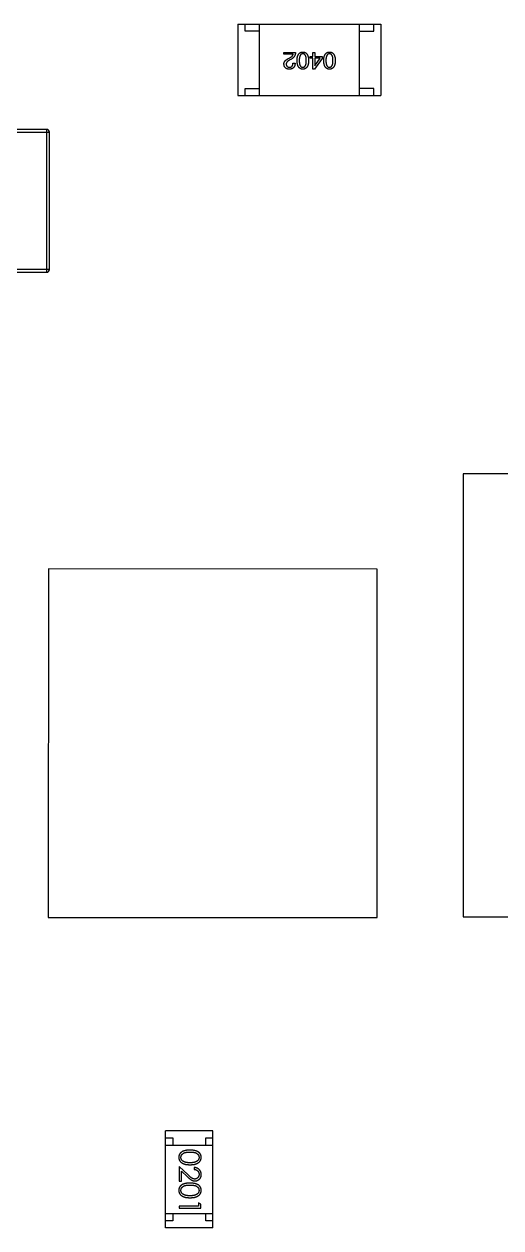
# Model space of a CAD drawing. Header units: millimetres. Extents: x 453.6 to 545.9, y 214.7 to 294.3.
# Drawn here: x 484.35 to 487.68, y 269.29 to 277.71 of the extents above; entities that cross this region are included whole.
import ezdxf

# ---------------------------------------------------------------- set-up
doc = ezdxf.new("R2010")
doc.units = ezdxf.units.MM
doc.header["$LTSCALE"] = 30.734
doc.layers.get('0').update_dxf_attribs({"linetype": 'CONTINUOUS'})

msp = doc.modelspace()

# ---------------------------------------------------------------- linework, layer by layer
at = {"linetype": 'Continuous'}
for p, q in [((485.8419, 277.71), (485.8418, 277.21)), ((485.8419, 277.71), (486.8419, 277.7098)), ((485.8919, 277.66), (485.8919, 277.71)), ((485.9919, 277.66), (485.8919, 277.66)), ((485.9918, 277.21), (485.9919, 277.71)), ((486.6918, 277.2099), (486.6919, 277.7099)), ((486.6919, 277.6599), (486.7919, 277.6598)), ((486.7919, 277.6598), (486.7919, 277.7098)), ((486.8419, 277.7098), (486.8418, 277.2098)), ((486.1634, 277.4985), (486.1634, 277.5123)), ((486.1634, 277.5123), (486.244, 277.5123)), ((486.2276, 277.4985), (486.1634, 277.4985)), ((486.365, 277.4834), (486.365, 277.5123)), ((486.365, 277.5123), (486.3794, 277.5123)), ((486.3794, 277.5123), (486.3794, 277.4834)), ((486.1955, 277.469), (486.208, 277.4762)), ((486.2165, 277.4657), (486.2007, 277.4566)), ((486.2263, 277.4369), (486.2414, 277.4369)), ((486.3473, 277.471), (486.3473, 277.4834)), ((486.3473, 277.4834), (486.365, 277.4834)), ((486.365, 277.471), (486.3473, 277.471)), ((486.365, 277.3942), (486.365, 277.471)), ((486.4312, 277.469), (486.3774, 277.3942)), ((486.3794, 277.4834), (486.4312, 277.4834)), ((486.3794, 277.471), (486.3794, 277.4172)), ((486.4174, 277.471), (486.3794, 277.471)), ((486.3794, 277.4172), (486.38, 277.4172)), ((486.38, 277.4172), (486.4174, 277.471)), ((486.4312, 277.4834), (486.4312, 277.469)), ((486.3774, 277.3942), (486.365, 277.3942)), ((485.8918, 277.21), (485.8918, 277.26)), ((485.8918, 277.26), (485.9918, 277.26)), ((486.7918, 277.2598), (486.6918, 277.2599)), ((486.7918, 277.2098), (486.7918, 277.2598)), ((485.8418, 277.21), (486.8418, 277.2098)), ((484.5034, 276.9735), (484.2734, 276.9736)), ((484.2734, 276.9536), (484.5234, 276.9535)), ((484.5034, 276.9735), (484.5032, 275.9735)), ((484.5232, 275.9935), (484.5234, 276.9535)), ((484.5232, 275.9935), (484.2732, 275.9936)), ((484.2732, 275.9736), (484.5032, 275.9735)), ((487.4168, 274.5641), (487.4162, 271.4641)), ((490.5668, 274.5636), (487.4168, 274.5641)), ((484.5156, 273.8981), (484.5152, 271.4606)), ((486.8156, 273.8977), (484.5156, 273.8981)), ((486.8152, 271.4602), (486.8156, 273.8977)), ((484.5152, 271.4606), (486.8152, 271.4602)), ((487.4162, 271.4641), (490.5662, 271.4636)), ((485.3357, 269.2886), (485.3359, 269.9686)), ((485.6659, 269.9685), (485.3359, 269.9686)), ((485.3359, 269.9186), (485.3859, 269.9186)), ((485.3859, 269.9186), (485.3858, 269.8686)), ((485.6158, 269.8685), (485.6159, 269.9185)), ((485.6159, 269.9185), (485.6659, 269.9185)), ((485.6657, 269.2885), (485.6659, 269.9685)), ((485.3358, 269.8686), (485.6658, 269.8685)), ((485.4311, 269.7171), (485.4311, 269.6152)), ((485.4932, 269.659), (485.4311, 269.7171)), ((485.4465, 269.6152), (485.4465, 269.685)), ((485.4465, 269.685), (485.4865, 269.6475)), ((485.5349, 269.7114), (485.5349, 269.6979)), ((485.4311, 269.6152), (485.4465, 269.6152)), ((485.4311, 269.4402), (485.4311, 269.4268)), ((485.5657, 269.4402), (485.4311, 269.4402)), ((485.4311, 269.4268), (485.5811, 269.4267)), ((485.5657, 269.4633), (485.5657, 269.4402)), ((485.5811, 269.4545), (485.5657, 269.4633)), ((485.5811, 269.4267), (485.5811, 269.4545)), ((485.3358, 269.3886), (485.6658, 269.3885)), ((485.3858, 269.3386), (485.3358, 269.3386)), ((485.3858, 269.3886), (485.3858, 269.3386)), ((485.6158, 269.3385), (485.6158, 269.3885)), ((485.6658, 269.3385), (485.6158, 269.3385)), ((485.6657, 269.2885), (485.3357, 269.2886))]:
    msp.add_line(p, q, dxfattribs=at)
for centre, start, end in [((484.5034, 276.9535), 359.98995, 89.98995), ((484.5032, 275.9935), 269.98995, 359.98995)]:
    msp.add_arc(centre, 0.02, start, end, dxfattribs=at)
for points, knots in [([(486.208, 277.4762), (486.2094, 277.477), (486.2121, 277.4786), (486.2158, 277.4812), (486.219, 277.4839), (486.2217, 277.4866), (486.224, 277.4894), (486.2257, 277.4924), (486.227, 277.4954), (486.2274, 277.4975), (486.2276, 277.4985)], [0, 0, 0, 0, 0.158292, 0.304606, 0.440272, 0.565336, 0.681745, 0.791834, 0.896966, 1, 1, 1, 1]), ([(486.244, 277.5123), (486.244, 277.511), (486.2439, 277.5084), (486.2435, 277.5046), (486.2429, 277.5009), (486.2421, 277.4974), (486.2411, 277.4939), (486.2399, 277.4907), (486.2385, 277.4876), (486.2368, 277.4846), (486.235, 277.4817), (486.233, 277.479), (486.2307, 277.4764), (486.2283, 277.474), (486.2257, 277.4717), (486.2228, 277.4696), (486.2197, 277.4676), (486.2176, 277.4664), (486.2165, 277.4657)], [0, 0, 0, 0, 0.069512, 0.136307, 0.201431, 0.265186, 0.327322, 0.388242, 0.448098, 0.507757, 0.566952, 0.626243, 0.686026, 0.745963, 0.807549, 0.869906, 0.934172, 1, 1, 1, 1]), ([(486.2547, 277.4552), (486.2547, 277.4576), (486.2549, 277.4622), (486.2555, 277.4688), (486.2564, 277.475), (486.2576, 277.4807), (486.2591, 277.486), (486.2609, 277.4908), (486.263, 277.4952), (486.2654, 277.4992), (486.2681, 277.5027), (486.2711, 277.5057), (486.2744, 277.5083), (486.278, 277.5104), (486.2819, 277.5121), (486.2861, 277.5133), (486.2906, 277.514), (486.2937, 277.5142), (486.2953, 277.5143)], [0, 0, 0, 0, 0.08769, 0.170218, 0.24749, 0.319818, 0.387758, 0.451391, 0.511445, 0.568185, 0.622681, 0.67526, 0.726746, 0.778428, 0.830764, 0.884397, 0.940866, 1, 1, 1, 1]), ([(486.2953, 277.5024), (486.2943, 277.5024), (486.2923, 277.5023), (486.2895, 277.5016), (486.2868, 277.5006), (486.2844, 277.4993), (486.2821, 277.4976), (486.2801, 277.4955), (486.2782, 277.4931), (486.2765, 277.4903), (486.2751, 277.4871), (486.2738, 277.4836), (486.2728, 277.4798), (486.2719, 277.4755), (486.2712, 277.471), (486.2707, 277.466), (486.2704, 277.4608), (486.2704, 277.4571), (486.2704, 277.4552)], [0, 0, 0, 0, 0.050879, 0.099377, 0.146973, 0.193618, 0.240619, 0.289461, 0.34047, 0.395283, 0.453059, 0.515633, 0.582666, 0.655287, 0.732971, 0.815933, 0.905166, 1, 1, 1, 1]), ([(486.2953, 277.5143), (486.2969, 277.5142), (486.3, 277.514), (486.3045, 277.5133), (486.3087, 277.5121), (486.3126, 277.5104), (486.3163, 277.5083), (486.3196, 277.5057), (486.3226, 277.5027), (486.3252, 277.4991), (486.3277, 277.4952), (486.3297, 277.4908), (486.3315, 277.486), (486.333, 277.4807), (486.3342, 277.475), (486.3351, 277.4688), (486.3357, 277.4622), (486.3359, 277.4576), (486.336, 277.4552)], [0, 0, 0, 0, 0.059135, 0.115606, 0.169241, 0.221578, 0.273261, 0.324749, 0.377329, 0.431642, 0.488541, 0.548597, 0.612232, 0.680174, 0.752504, 0.829777, 0.912307, 1, 1, 1, 1]), ([(486.3196, 277.4552), (486.3196, 277.4571), (486.3195, 277.4608), (486.3192, 277.4662), (486.3188, 277.4712), (486.3181, 277.4758), (486.3173, 277.48), (486.3163, 277.4839), (486.315, 277.4874), (486.3136, 277.4906), (486.312, 277.4934), (486.3102, 277.4958), (486.3082, 277.4979), (486.306, 277.4995), (486.3036, 277.5009), (486.301, 277.5018), (486.2982, 277.5023), (486.2963, 277.5024), (486.2953, 277.5024)], [0, 0, 0, 0, 0.096457, 0.187288, 0.27178, 0.350132, 0.423455, 0.491343, 0.554037, 0.612253, 0.666313, 0.717038, 0.764921, 0.811214, 0.856775, 0.902988, 0.950234, 1, 1, 1, 1]), ([(486.4412, 277.4552), (486.4413, 277.4576), (486.4414, 277.4621), (486.442, 277.4688), (486.4429, 277.475), (486.4441, 277.4807), (486.4456, 277.486), (486.4474, 277.4908), (486.4495, 277.4952), (486.4519, 277.4991), (486.4546, 277.5026), (486.4576, 277.5057), (486.4609, 277.5083), (486.4645, 277.5104), (486.4684, 277.512), (486.4726, 277.5133), (486.4771, 277.514), (486.4803, 277.5141), (486.4818, 277.5142)], [0, 0, 0, 0, 0.08769, 0.170218, 0.24749, 0.319818, 0.387758, 0.451391, 0.511445, 0.568185, 0.622681, 0.67526, 0.726746, 0.778428, 0.830764, 0.884397, 0.940866, 1, 1, 1, 1]), ([(486.4818, 277.5024), (486.4808, 277.5024), (486.4789, 277.5022), (486.476, 277.5016), (486.4734, 277.5006), (486.4709, 277.4993), (486.4686, 277.4976), (486.4666, 277.4955), (486.4647, 277.493), (486.4631, 277.4903), (486.4616, 277.4871), (486.4603, 277.4836), (486.4593, 277.4797), (486.4584, 277.4755), (486.4577, 277.4709), (486.4573, 277.466), (486.457, 277.4607), (486.4569, 277.4571), (486.4569, 277.4552)], [0, 0, 0, 0, 0.050879, 0.099377, 0.146973, 0.193618, 0.240619, 0.289461, 0.34047, 0.395283, 0.453059, 0.515633, 0.582666, 0.655287, 0.732971, 0.815933, 0.905166, 1, 1, 1, 1]), ([(486.4818, 277.5142), (486.4834, 277.5141), (486.4865, 277.514), (486.491, 277.5133), (486.4952, 277.512), (486.4992, 277.5104), (486.5028, 277.5082), (486.5061, 277.5057), (486.5091, 277.5026), (486.5118, 277.4991), (486.5142, 277.4952), (486.5163, 277.4908), (486.5181, 277.486), (486.5195, 277.4807), (486.5208, 277.4749), (486.5216, 277.4688), (486.5223, 277.4621), (486.5224, 277.4576), (486.5225, 277.4552)], [0, 0, 0, 0, 0.059135, 0.115606, 0.169241, 0.221578, 0.273261, 0.324749, 0.377329, 0.431642, 0.488541, 0.548597, 0.612232, 0.680174, 0.752504, 0.829777, 0.912307, 1, 1, 1, 1]), ([(486.5061, 277.4552), (486.5061, 277.4571), (486.506, 277.4608), (486.5057, 277.4662), (486.5053, 277.4711), (486.5047, 277.4758), (486.5038, 277.48), (486.5028, 277.4839), (486.5015, 277.4874), (486.5001, 277.4906), (486.4985, 277.4934), (486.4967, 277.4958), (486.4947, 277.4978), (486.4925, 277.4995), (486.4901, 277.5008), (486.4875, 277.5018), (486.4847, 277.5023), (486.4828, 277.5024), (486.4818, 277.5024)], [0, 0, 0, 0, 0.096457, 0.187288, 0.27178, 0.350132, 0.423455, 0.491343, 0.554037, 0.612253, 0.666313, 0.717038, 0.764921, 0.811214, 0.856775, 0.902988, 0.950234, 1, 1, 1, 1]), ([(486.1634, 277.4297), (486.1633, 277.4307), (486.1633, 277.4327), (486.1635, 277.4356), (486.164, 277.4385), (486.1648, 277.4413), (486.1659, 277.444), (486.1672, 277.4466), (486.1689, 277.4492), (486.1707, 277.4517), (486.1729, 277.4541), (486.1753, 277.4565), (486.178, 277.4588), (486.181, 277.461), (486.1842, 277.4631), (486.1877, 277.4652), (486.1915, 277.4672), (486.1941, 277.4684), (486.1955, 277.469)], [0, 0, 0, 0, 0.055083, 0.109453, 0.162685, 0.21614, 0.26961, 0.324284, 0.380202, 0.437433, 0.497084, 0.559152, 0.624288, 0.692446, 0.763862, 0.838743, 0.917269, 1, 1, 1, 1]), ([(486.2007, 277.3943), (486.1993, 277.3944), (486.1965, 277.3946), (486.1925, 277.3952), (486.1887, 277.3961), (486.1851, 277.3971), (486.1819, 277.3985), (486.1789, 277.4001), (486.1761, 277.402), (486.1736, 277.4041), (486.1714, 277.4064), (486.1695, 277.409), (486.1678, 277.4119), (486.1664, 277.4149), (486.1652, 277.4183), (486.1643, 277.4219), (486.1637, 277.4257), (486.1635, 277.4283), (486.1634, 277.4297)], [0, 0, 0, 0, 0.074847, 0.14558, 0.212628, 0.276599, 0.337792, 0.396608, 0.453638, 0.509854, 0.565589, 0.621545, 0.678777, 0.737222, 0.798388, 0.862259, 0.929312, 1, 1, 1, 1]), ([(486.2007, 277.4566), (486.1998, 277.4561), (486.198, 277.4551), (486.1954, 277.4536), (486.193, 277.452), (486.1908, 277.4505), (486.1888, 277.4488), (486.187, 277.4472), (486.1853, 277.4455), (486.1839, 277.4438), (486.1826, 277.4421), (486.1815, 277.4403), (486.1806, 277.4385), (486.1799, 277.4367), (486.1794, 277.4348), (486.1791, 277.4329), (486.179, 277.431), (486.1791, 277.4297), (486.1791, 277.429)], [0, 0, 0, 0, 0.084365, 0.165386, 0.24176, 0.314729, 0.38433, 0.449952, 0.513164, 0.5734, 0.630824, 0.68644, 0.740136, 0.792605, 0.844515, 0.896112, 0.947763, 1, 1, 1, 1]), ([(486.1791, 277.429), (486.1792, 277.4282), (486.1793, 277.4266), (486.1797, 277.4243), (486.1803, 277.4221), (486.181, 277.4201), (486.1819, 277.4182), (486.183, 277.4165), (486.1843, 277.415), (486.1856, 277.4136), (486.1872, 277.4124), (486.1889, 277.4112), (486.1908, 277.4103), (486.1929, 277.4095), (486.1951, 277.409), (486.1975, 277.4085), (486.2, 277.4082), (486.2018, 277.4081), (486.2027, 277.408)], [0, 0, 0, 0, 0.069456, 0.136175, 0.198596, 0.258993, 0.316838, 0.37342, 0.428889, 0.48454, 0.540119, 0.597644, 0.65702, 0.718534, 0.783117, 0.851564, 0.923888, 1, 1, 1, 1]), ([(486.2414, 277.4369), (486.2413, 277.4352), (486.2412, 277.432), (486.2407, 277.4273), (486.2398, 277.4229), (486.2387, 277.4188), (486.2372, 277.415), (486.2354, 277.4115), (486.2333, 277.4084), (486.2309, 277.4055), (486.2282, 277.403), (486.2252, 277.4008), (486.2219, 277.3989), (486.2182, 277.3973), (486.2143, 277.3961), (486.21, 277.3951), (486.2055, 277.3945), (486.2024, 277.3943), (486.2007, 277.3943)], [0, 0, 0, 0, 0.074935, 0.145873, 0.212498, 0.27598, 0.33603, 0.394042, 0.450372, 0.505546, 0.560812, 0.616481, 0.673265, 0.732328, 0.7938, 0.858943, 0.92718, 1, 1, 1, 1]), ([(486.2027, 277.408), (486.2036, 277.4081), (486.2054, 277.4081), (486.2081, 277.4085), (486.2105, 277.409), (486.2128, 277.4098), (486.2149, 277.4108), (486.2168, 277.412), (486.2186, 277.4135), (486.2201, 277.4152), (486.2215, 277.4172), (486.2228, 277.4193), (486.2238, 277.4217), (486.2246, 277.4243), (486.2253, 277.4271), (486.2258, 277.4302), (486.2262, 277.4335), (486.2263, 277.4357), (486.2263, 277.4369)], [0, 0, 0, 0, 0.065945, 0.127767, 0.186553, 0.242898, 0.297728, 0.351599, 0.404854, 0.459191, 0.515338, 0.573322, 0.634405, 0.698538, 0.767039, 0.84022, 0.917406, 1, 1, 1, 1]), ([(486.2953, 277.3943), (486.2937, 277.3943), (486.2907, 277.3945), (486.2862, 277.3954), (486.2821, 277.3967), (486.2782, 277.3985), (486.2746, 277.4007), (486.2714, 277.4034), (486.2684, 277.4066), (486.2657, 277.4102), (486.2633, 277.4142), (486.2612, 277.4188), (486.2594, 277.4237), (486.2578, 277.4292), (486.2566, 277.435), (486.2557, 277.4414), (486.255, 277.4481), (486.2548, 277.4528), (486.2547, 277.4552)], [0, 0, 0, 0, 0.057415, 0.112361, 0.16496, 0.216437, 0.267441, 0.318839, 0.371478, 0.426325, 0.483626, 0.544235, 0.608673, 0.677374, 0.750405, 0.828394, 0.911525, 1, 1, 1, 1]), ([(486.2704, 277.4552), (486.2704, 277.4533), (486.2704, 277.4496), (486.2707, 277.4443), (486.2712, 277.4393), (486.2719, 277.4347), (486.2728, 277.4304), (486.2738, 277.4265), (486.2751, 277.423), (486.2765, 277.4199), (486.2782, 277.4171), (486.28, 277.4146), (486.2821, 277.4126), (486.2843, 277.4109), (486.2868, 277.4096), (486.2895, 277.4087), (486.2923, 277.4081), (486.2943, 277.4081), (486.2953, 277.408)], [0, 0, 0, 0, 0.095719, 0.185854, 0.269738, 0.347952, 0.420315, 0.487894, 0.550245, 0.608186, 0.662454, 0.713283, 0.761375, 0.808209, 0.854301, 0.901312, 0.949396, 1, 1, 1, 1]), ([(486.2953, 277.408), (486.2963, 277.4081), (486.2982, 277.4081), (486.301, 277.4087), (486.3036, 277.4096), (486.306, 277.4109), (486.3082, 277.4126), (486.3102, 277.4146), (486.312, 277.4171), (486.3136, 277.4199), (486.315, 277.423), (486.3163, 277.4265), (486.3172, 277.4304), (486.3181, 277.4347), (486.3188, 277.4393), (486.3192, 277.4443), (486.3195, 277.4496), (486.3196, 277.4533), (486.3196, 277.4552)], [0, 0, 0, 0, 0.049764, 0.097007, 0.143217, 0.188577, 0.235116, 0.282997, 0.333719, 0.387776, 0.445989, 0.508679, 0.576563, 0.649481, 0.728235, 0.812722, 0.903548, 1, 1, 1, 1]), ([(486.336, 277.4552), (486.3359, 277.4528), (486.3357, 277.4481), (486.3351, 277.4412), (486.3342, 277.4348), (486.333, 277.4289), (486.3315, 277.4234), (486.3297, 277.4185), (486.3277, 277.4139), (486.3252, 277.4098), (486.3226, 277.4062), (486.3196, 277.4031), (486.3162, 277.4004), (486.3126, 277.3982), (486.3087, 277.3965), (486.3045, 277.3952), (486.3, 277.3945), (486.2969, 277.3943), (486.2953, 277.3943)], [0, 0, 0, 0, 0.088823, 0.172287, 0.250296, 0.323438, 0.392244, 0.456221, 0.516635, 0.573871, 0.628, 0.680335, 0.731489, 0.782557, 0.834044, 0.886738, 0.942089, 1, 1, 1, 1]), ([(486.4818, 277.3942), (486.4803, 277.3943), (486.4772, 277.3945), (486.4728, 277.3954), (486.4686, 277.3967), (486.4647, 277.3984), (486.4612, 277.4007), (486.4579, 277.4034), (486.4549, 277.4065), (486.4522, 277.4101), (486.4498, 277.4142), (486.4477, 277.4187), (486.4459, 277.4237), (486.4444, 277.4291), (486.4431, 277.435), (486.4422, 277.4413), (486.4415, 277.4481), (486.4413, 277.4528), (486.4412, 277.4552)], [0, 0, 0, 0, 0.057415, 0.112361, 0.16496, 0.216437, 0.267441, 0.318839, 0.371478, 0.426325, 0.483626, 0.544235, 0.608673, 0.677374, 0.750405, 0.828394, 0.911525, 1, 1, 1, 1]), ([(486.4569, 277.4552), (486.4569, 277.4533), (486.457, 277.4496), (486.4573, 277.4443), (486.4577, 277.4393), (486.4584, 277.4346), (486.4593, 277.4304), (486.4603, 277.4265), (486.4616, 277.423), (486.463, 277.4198), (486.4647, 277.4171), (486.4666, 277.4146), (486.4686, 277.4126), (486.4709, 277.4109), (486.4733, 277.4096), (486.476, 277.4086), (486.4789, 277.4081), (486.4808, 277.408), (486.4818, 277.408)], [0, 0, 0, 0, 0.095719, 0.185854, 0.269738, 0.347952, 0.420315, 0.487894, 0.550245, 0.608186, 0.662454, 0.713283, 0.761375, 0.808209, 0.854301, 0.901312, 0.949396, 1, 1, 1, 1]), ([(486.4818, 277.408), (486.4828, 277.408), (486.4847, 277.4081), (486.4875, 277.4086), (486.4901, 277.4096), (486.4925, 277.4109), (486.4947, 277.4126), (486.4967, 277.4146), (486.4985, 277.417), (486.5001, 277.4198), (486.5015, 277.423), (486.5028, 277.4265), (486.5038, 277.4304), (486.5047, 277.4346), (486.5053, 277.4393), (486.5057, 277.4442), (486.506, 277.4496), (486.5061, 277.4533), (486.5061, 277.4552)], [0, 0, 0, 0, 0.049764, 0.097007, 0.143217, 0.188577, 0.235116, 0.282997, 0.333719, 0.387776, 0.445989, 0.508679, 0.576563, 0.649481, 0.728235, 0.812722, 0.903548, 1, 1, 1, 1]), ([(486.5225, 277.4552), (486.5224, 277.4528), (486.5222, 277.448), (486.5216, 277.4412), (486.5208, 277.4348), (486.5195, 277.4289), (486.5181, 277.4234), (486.5162, 277.4184), (486.5142, 277.4139), (486.5118, 277.4098), (486.5091, 277.4062), (486.5061, 277.4031), (486.5028, 277.4004), (486.4992, 277.3982), (486.4952, 277.3965), (486.491, 277.3952), (486.4865, 277.3944), (486.4834, 277.3943), (486.4818, 277.3942)], [0, 0, 0, 0, 0.088823, 0.172287, 0.250296, 0.323438, 0.392244, 0.456221, 0.516635, 0.573871, 0.628, 0.680335, 0.731489, 0.782557, 0.834044, 0.886738, 0.942089, 1, 1, 1, 1]), ([(485.5061, 269.8325), (485.5037, 269.8325), (485.499, 269.8325), (485.4923, 269.8322), (485.4859, 269.8317), (485.48, 269.831), (485.4744, 269.8301), (485.4693, 269.829), (485.4646, 269.8277), (485.4602, 269.8262), (485.4562, 269.8245), (485.4525, 269.8226), (485.449, 269.8206), (485.4458, 269.8184), (485.4429, 269.8161), (485.4401, 269.8137), (485.4377, 269.811), (485.4355, 269.8082), (485.4336, 269.8053), (485.4319, 269.8023), (485.4304, 269.7992), (485.4293, 269.796), (485.4284, 269.7927), (485.4277, 269.7894), (485.4273, 269.7859), (485.4273, 269.7836), (485.4273, 269.7824)], [0, 0, 0, 0, 0.068113, 0.132564, 0.193427, 0.250218, 0.303569, 0.353576, 0.400235, 0.443586, 0.484619, 0.524292, 0.56238, 0.599049, 0.63494, 0.669782, 0.704009, 0.737842, 0.771098, 0.803896, 0.836415, 0.868639, 0.900715, 0.933378, 0.966213, 1, 1, 1, 1]), ([(485.585, 269.7824), (485.5849, 269.7835), (485.5849, 269.7859), (485.5845, 269.7893), (485.5838, 269.7927), (485.5829, 269.796), (485.5817, 269.7992), (485.5803, 269.8023), (485.5786, 269.8053), (485.5766, 269.8083), (485.5744, 269.8111), (485.572, 269.8138), (485.5692, 269.8162), (485.5663, 269.8186), (485.5631, 269.8207), (485.5596, 269.8228), (485.5559, 269.8246), (485.5519, 269.8262), (485.5476, 269.8277), (485.5429, 269.829), (485.5378, 269.8301), (485.5323, 269.831), (485.5263, 269.8317), (485.5199, 269.8322), (485.5131, 269.8325), (485.5085, 269.8325), (485.5061, 269.8325)], [0, 0, 0, 0, 0.033742, 0.066533, 0.099153, 0.13154, 0.164087, 0.196563, 0.229707, 0.263315, 0.297504, 0.331686, 0.366482, 0.4021, 0.438958, 0.476748, 0.515985, 0.556589, 0.599519, 0.645765, 0.695487, 0.748721, 0.805687, 0.866754, 0.931405, 1, 1, 1, 1]), ([(485.4273, 269.7824), (485.4273, 269.7812), (485.4273, 269.7788), (485.4278, 269.7753), (485.4284, 269.7719), (485.4294, 269.7685), (485.4306, 269.7653), (485.432, 269.7621), (485.4338, 269.759), (485.4357, 269.7559), (485.438, 269.7531), (485.4405, 269.7503), (485.4433, 269.7477), (485.4464, 269.7453), (485.4497, 269.7431), (485.4532, 269.741), (485.457, 269.7391), (485.4611, 269.7373), (485.4655, 269.7357), (485.4702, 269.7344), (485.4753, 269.7332), (485.4808, 269.7322), (485.4866, 269.7315), (485.4927, 269.731), (485.4993, 269.7307), (485.5038, 269.7306), (485.506, 269.7306)], [0, 0, 0, 0, 0.033824, 0.067298, 0.10028, 0.133019, 0.165736, 0.198792, 0.232372, 0.266409, 0.301016, 0.336196, 0.371972, 0.408574, 0.446394, 0.485225, 0.525372, 0.567224, 0.611081, 0.65775, 0.70702, 0.759235, 0.814484, 0.873227, 0.934937, 1, 1, 1, 1]), ([(485.4427, 269.7819), (485.4427, 269.7836), (485.4429, 269.7869), (485.4442, 269.7918), (485.4463, 269.7965), (485.4487, 269.8003), (485.451, 269.8031), (485.4529, 269.8052), (485.455, 269.8071), (485.4573, 269.8088), (485.4599, 269.8105), (485.4626, 269.8119), (485.4655, 269.8133), (485.4686, 269.8145), (485.472, 269.8156), (485.4758, 269.8165), (485.4799, 269.8173), (485.4844, 269.818), (485.4893, 269.8184), (485.4946, 269.8188), (485.5002, 269.819), (485.5041, 269.819), (485.5061, 269.8191)], [0, 0, 0, 0, 0.060034, 0.120278, 0.182348, 0.247919, 0.281641, 0.315701, 0.350322, 0.385703, 0.421819, 0.459196, 0.497866, 0.538301, 0.58121, 0.628183, 0.679403, 0.734699, 0.794074, 0.858416, 0.927049, 1, 1, 1, 1]), ([(485.4684, 269.7497), (485.4674, 269.7501), (485.4653, 269.7509), (485.4624, 269.7522), (485.4596, 269.7537), (485.4571, 269.7553), (485.4548, 269.757), (485.4527, 269.7589), (485.4508, 269.7609), (485.4485, 269.7637), (485.4462, 269.7674), (485.4442, 269.7721), (485.4429, 269.7769), (485.4427, 269.7803), (485.4427, 269.7819)], [0, 0, 0, 0, 0.075949, 0.148549, 0.218996, 0.286119, 0.351826, 0.416074, 0.478265, 0.540325, 0.660405, 0.774606, 0.887187, 1, 1, 1, 1]), ([(485.5061, 269.7441), (485.5043, 269.7441), (485.5008, 269.7441), (485.4955, 269.7444), (485.4905, 269.7448), (485.4857, 269.7454), (485.4811, 269.7463), (485.4767, 269.7472), (485.4725, 269.7484), (485.4697, 269.7493), (485.4684, 269.7497)], [0, 0, 0, 0, 0.141157, 0.277773, 0.409244, 0.535676, 0.657497, 0.775458, 0.889412, 1, 1, 1, 1]), ([(485.506, 269.7306), (485.5083, 269.7306), (485.5128, 269.7307), (485.5194, 269.731), (485.5256, 269.7315), (485.5315, 269.7322), (485.5369, 269.7332), (485.5421, 269.7343), (485.5468, 269.7358), (485.5512, 269.7374), (485.5553, 269.7392), (485.5592, 269.7411), (485.5627, 269.7432), (485.566, 269.7454), (485.569, 269.7479), (485.5718, 269.7504), (485.5743, 269.7531), (485.5766, 269.756), (485.5786, 269.759), (485.5803, 269.7621), (485.5817, 269.7653), (485.5829, 269.7685), (485.5838, 269.7719), (485.5845, 269.7753), (485.5849, 269.7788), (485.5849, 269.7812), (485.585, 269.7824)], [0, 0, 0, 0, 0.065278, 0.127205, 0.186168, 0.241675, 0.294115, 0.343609, 0.390387, 0.434463, 0.476646, 0.517002, 0.555936, 0.593716, 0.630057, 0.665601, 0.700745, 0.734917, 0.768681, 0.802087, 0.834849, 0.867433, 0.900138, 0.932806, 0.966212, 1, 1, 1, 1]), ([(485.5061, 269.8191), (485.5081, 269.819), (485.512, 269.819), (485.5177, 269.8188), (485.523, 269.8184), (485.5279, 269.8179), (485.5324, 269.8173), (485.5365, 269.8165), (485.5403, 269.8156), (485.5437, 269.8145), (485.5468, 269.8132), (485.5497, 269.8119), (485.5524, 269.8104), (485.5549, 269.8087), (485.5573, 269.807), (485.5594, 269.8051), (485.5613, 269.8031), (485.5636, 269.8002), (485.5659, 269.7965), (485.5681, 269.7918), (485.5693, 269.7869), (485.5695, 269.7836), (485.5696, 269.7819)], [0, 0, 0, 0, 0.073302, 0.142286, 0.206253, 0.266017, 0.321612, 0.372532, 0.419497, 0.462398, 0.502825, 0.541489, 0.579034, 0.615143, 0.650298, 0.684912, 0.718701, 0.752189, 0.817245, 0.879117, 0.939613, 1, 1, 1, 1]), ([(485.5696, 269.7819), (485.5695, 269.7803), (485.5693, 269.777), (485.5681, 269.7721), (485.5659, 269.7675), (485.5636, 269.7637), (485.5613, 269.7609), (485.5593, 269.7588), (485.5571, 269.7568), (485.5546, 269.755), (485.5519, 269.7534), (485.5489, 269.7518), (485.5458, 269.7504), (485.5423, 269.749), (485.5387, 269.7479), (485.5348, 269.7468), (485.5306, 269.746), (485.5262, 269.7453), (485.5215, 269.7448), (485.5166, 269.7443), (485.5114, 269.7441), (485.5079, 269.7441), (485.5061, 269.7441)], [0, 0, 0, 0, 0.059689, 0.119507, 0.181075, 0.246162, 0.279894, 0.314468, 0.350403, 0.387474, 0.426147, 0.466624, 0.508745, 0.553328, 0.600058, 0.649177, 0.700552, 0.754894, 0.811825, 0.871514, 0.934319, 1, 1, 1, 1]), ([(485.5391, 269.6306), (485.5375, 269.6306), (485.5343, 269.6308), (485.5295, 269.6318), (485.5248, 269.6335), (485.521, 269.6355), (485.5179, 269.6375), (485.5152, 269.6394), (485.5123, 269.6418), (485.509, 269.6444), (485.5055, 269.6475), (485.5016, 269.651), (485.4975, 269.6548), (485.4947, 269.6575), (485.4932, 269.659)], [0, 0, 0, 0, 0.088014, 0.174976, 0.2638, 0.355443, 0.406413, 0.465519, 0.533076, 0.609353, 0.693899, 0.787171, 0.889197, 1, 1, 1, 1]), ([(485.5849, 269.6624), (485.5849, 269.6641), (485.5848, 269.6674), (485.5842, 269.6722), (485.583, 269.6769), (485.5815, 269.6813), (485.5795, 269.6855), (485.5771, 269.6895), (485.5742, 269.6933), (485.5709, 269.6969), (485.5673, 269.7002), (485.5634, 269.703), (485.5593, 269.7055), (485.5549, 269.7075), (485.5502, 269.7091), (485.5454, 269.7103), (485.5402, 269.7111), (485.5367, 269.7113), (485.5349, 269.7114)], [0, 0, 0, 0, 0.06445, 0.126725, 0.187421, 0.247417, 0.306749, 0.366595, 0.427749, 0.490235, 0.553031, 0.614805, 0.676505, 0.738096, 0.801021, 0.864897, 0.931209, 1, 1, 1, 1]), ([(485.5349, 269.6979), (485.5363, 269.6978), (485.5389, 269.6975), (485.5427, 269.6968), (485.5462, 269.6958), (485.5495, 269.6946), (485.5526, 269.6931), (485.5555, 269.6913), (485.5581, 269.6893), (485.5605, 269.6871), (485.5626, 269.6846), (485.5645, 269.682), (485.5661, 269.6792), (485.5673, 269.6763), (485.5683, 269.6732), (485.569, 269.67), (485.5695, 269.6666), (485.5695, 269.6643), (485.5696, 269.6631)], [0, 0, 0, 0, 0.073648, 0.143686, 0.210962, 0.275557, 0.338064, 0.399311, 0.4594, 0.51934, 0.579024, 0.637809, 0.695959, 0.754122, 0.813113, 0.873453, 0.935561, 1, 1, 1, 1]), ([(485.5696, 269.6631), (485.5695, 269.662), (485.5695, 269.6598), (485.569, 269.6566), (485.5683, 269.6535), (485.5674, 269.6505), (485.5661, 269.6477), (485.5645, 269.645), (485.5627, 269.6424), (485.5606, 269.64), (485.5583, 269.6378), (485.5559, 269.6359), (485.5534, 269.6342), (485.5507, 269.6329), (485.548, 269.6319), (485.5451, 269.6311), (485.5422, 269.6307), (485.5402, 269.6306), (485.5391, 269.6306)], [0, 0, 0, 0, 0.068027, 0.133505, 0.19695, 0.26027, 0.322741, 0.384982, 0.448465, 0.513424, 0.578224, 0.640011, 0.700094, 0.760067, 0.819012, 0.877878, 0.938035, 1, 1, 1, 1]), ([(485.5403, 269.6171), (485.5418, 269.6172), (485.5447, 269.6173), (485.5491, 269.6178), (485.5532, 269.6188), (485.5572, 269.6202), (485.5611, 269.622), (485.5648, 269.6241), (485.5683, 269.6267), (485.5717, 269.6296), (485.5748, 269.6328), (485.5775, 269.6364), (485.5798, 269.6401), (485.5817, 269.6441), (485.5832, 269.6483), (485.5842, 269.6528), (485.5848, 269.6576), (485.5849, 269.6608), (485.5849, 269.6624)], [0, 0, 0, 0, 0.06271, 0.123347, 0.183401, 0.242828, 0.302097, 0.36242, 0.423725, 0.487032, 0.550491, 0.612709, 0.674265, 0.73617, 0.799211, 0.863483, 0.930525, 1, 1, 1, 1]), ([(485.506, 269.6017), (485.5036, 269.6017), (485.499, 269.6017), (485.4922, 269.6014), (485.4859, 269.6009), (485.4799, 269.6002), (485.4744, 269.5993), (485.4693, 269.5982), (485.4645, 269.5969), (485.4602, 269.5954), (485.4562, 269.5937), (485.4525, 269.5918), (485.449, 269.5898), (485.4458, 269.5877), (485.4428, 269.5854), (485.4401, 269.5829), (485.4377, 269.5802), (485.4355, 269.5774), (485.4335, 269.5745), (485.4319, 269.5715), (485.4304, 269.5684), (485.4293, 269.5652), (485.4284, 269.5619), (485.4277, 269.5586), (485.4273, 269.5551), (485.4272, 269.5528), (485.4272, 269.5516)], [0, 0, 0, 0, 0.068113, 0.132564, 0.193427, 0.250218, 0.303569, 0.353576, 0.400235, 0.443586, 0.484619, 0.524292, 0.56238, 0.599049, 0.63494, 0.669782, 0.704009, 0.737842, 0.771098, 0.803896, 0.836415, 0.868639, 0.900715, 0.933378, 0.966213, 1, 1, 1, 1]), ([(485.4426, 269.5512), (485.4427, 269.5528), (485.4429, 269.5561), (485.4442, 269.561), (485.4462, 269.5657), (485.4486, 269.5695), (485.4509, 269.5723), (485.4528, 269.5744), (485.455, 269.5763), (485.4573, 269.5781), (485.4598, 269.5797), (485.4625, 269.5812), (485.4654, 269.5825), (485.4685, 269.5838), (485.472, 269.5848), (485.4757, 269.5858), (485.4799, 269.5865), (485.4844, 269.5872), (485.4893, 269.5877), (485.4945, 269.588), (485.5002, 269.5883), (485.5041, 269.5883), (485.5061, 269.5883)], [0, 0, 0, 0, 0.060034, 0.120278, 0.182348, 0.247919, 0.281641, 0.315701, 0.350322, 0.385703, 0.421819, 0.459196, 0.497866, 0.538301, 0.58121, 0.628183, 0.679403, 0.734699, 0.794074, 0.858416, 0.927049, 1, 1, 1, 1]), ([(485.4865, 269.6475), (485.4881, 269.646), (485.491, 269.6433), (485.4954, 269.6393), (485.4995, 269.6358), (485.5034, 269.6326), (485.507, 269.6297), (485.5104, 269.6273), (485.5136, 269.6251), (485.5174, 269.6228), (485.5221, 269.6205), (485.528, 269.6186), (485.5341, 269.6173), (485.5383, 269.6172), (485.5403, 269.6171)], [0, 0, 0, 0, 0.09953, 0.192079, 0.277712, 0.357454, 0.429648, 0.495771, 0.555538, 0.608657, 0.707578, 0.804328, 0.901298, 1, 1, 1, 1]), ([(485.5849, 269.5516), (485.5849, 269.5528), (485.5849, 269.5551), (485.5845, 269.5586), (485.5838, 269.5619), (485.5829, 269.5652), (485.5817, 269.5684), (485.5802, 269.5715), (485.5785, 269.5746), (485.5766, 269.5775), (485.5744, 269.5803), (485.5719, 269.583), (485.5692, 269.5855), (485.5662, 269.5878), (485.563, 269.5899), (485.5596, 269.592), (485.5559, 269.5938), (485.5519, 269.5955), (485.5476, 269.597), (485.5429, 269.5982), (485.5378, 269.5994), (485.5322, 269.6002), (485.5263, 269.6009), (485.5199, 269.6014), (485.5131, 269.6017), (485.5084, 269.6017), (485.506, 269.6017)], [0, 0, 0, 0, 0.033742, 0.066533, 0.099153, 0.13154, 0.164087, 0.196563, 0.229707, 0.263315, 0.297504, 0.331686, 0.366482, 0.4021, 0.438958, 0.476748, 0.515985, 0.556589, 0.599519, 0.645765, 0.695487, 0.748721, 0.805687, 0.866754, 0.931405, 1, 1, 1, 1]), ([(485.5061, 269.5883), (485.5081, 269.5883), (485.512, 269.5883), (485.5177, 269.588), (485.5229, 269.5877), (485.5278, 269.5871), (485.5324, 269.5865), (485.5365, 269.5857), (485.5403, 269.5848), (485.5437, 269.5837), (485.5468, 269.5825), (485.5497, 269.5811), (485.5524, 269.5796), (485.5549, 269.578), (485.5572, 269.5762), (485.5594, 269.5743), (485.5613, 269.5723), (485.5635, 269.5695), (485.5659, 269.5657), (485.568, 269.561), (485.5693, 269.5561), (485.5694, 269.5528), (485.5695, 269.5511)], [0, 0, 0, 0, 0.073302, 0.142286, 0.206253, 0.266017, 0.321612, 0.372532, 0.419497, 0.462398, 0.502825, 0.541489, 0.579034, 0.615143, 0.650298, 0.684912, 0.718701, 0.752189, 0.817245, 0.879117, 0.939613, 1, 1, 1, 1]), ([(485.4272, 269.5516), (485.4272, 269.5504), (485.4273, 269.548), (485.4277, 269.5445), (485.4284, 269.5411), (485.4293, 269.5377), (485.4305, 269.5345), (485.432, 269.5313), (485.4337, 269.5282), (485.4357, 269.5252), (485.438, 269.5223), (485.4405, 269.5196), (485.4433, 269.517), (485.4463, 269.5146), (485.4496, 269.5123), (485.4532, 269.5102), (485.457, 269.5083), (485.461, 269.5065), (485.4654, 269.5049), (485.4702, 269.5036), (485.4753, 269.5024), (485.4807, 269.5014), (485.4865, 269.5007), (485.4927, 269.5002), (485.4992, 269.4999), (485.5037, 269.4999), (485.506, 269.4998)], [0, 0, 0, 0, 0.033824, 0.067298, 0.10028, 0.133019, 0.165736, 0.198792, 0.232372, 0.266409, 0.301016, 0.336196, 0.371972, 0.408574, 0.446394, 0.485225, 0.525372, 0.567224, 0.611081, 0.65775, 0.70702, 0.759235, 0.814484, 0.873227, 0.934937, 1, 1, 1, 1]), ([(485.4684, 269.519), (485.4673, 269.5194), (485.4653, 269.5201), (485.4623, 269.5215), (485.4596, 269.5229), (485.4571, 269.5245), (485.4548, 269.5263), (485.4526, 269.5281), (485.4507, 269.5301), (485.4485, 269.5329), (485.4461, 269.5366), (485.4441, 269.5413), (485.4428, 269.5462), (485.4427, 269.5495), (485.4426, 269.5512)], [0, 0, 0, 0, 0.075949, 0.148549, 0.218996, 0.286119, 0.351826, 0.416074, 0.478265, 0.540325, 0.660405, 0.774606, 0.887187, 1, 1, 1, 1]), ([(485.5061, 269.5133), (485.5043, 269.5133), (485.5007, 269.5133), (485.4955, 269.5136), (485.4905, 269.5141), (485.4857, 269.5146), (485.4811, 269.5155), (485.4766, 269.5164), (485.4724, 269.5176), (485.4697, 269.5185), (485.4684, 269.519)], [0, 0, 0, 0, 0.141157, 0.277773, 0.409244, 0.535676, 0.657497, 0.775458, 0.889412, 1, 1, 1, 1]), ([(485.506, 269.4998), (485.5083, 269.4999), (485.5128, 269.4999), (485.5194, 269.5002), (485.5256, 269.5007), (485.5314, 269.5015), (485.5369, 269.5024), (485.542, 269.5036), (485.5468, 269.505), (485.5512, 269.5066), (485.5553, 269.5084), (485.5591, 269.5103), (485.5627, 269.5124), (485.566, 269.5147), (485.569, 269.5171), (485.5718, 269.5197), (485.5743, 269.5224), (485.5765, 269.5253), (485.5785, 269.5282), (485.5802, 269.5313), (485.5817, 269.5345), (485.5829, 269.5378), (485.5838, 269.5411), (485.5845, 269.5445), (485.5849, 269.548), (485.5849, 269.5504), (485.5849, 269.5516)], [0, 0, 0, 0, 0.065278, 0.127205, 0.186168, 0.241675, 0.294115, 0.343609, 0.390387, 0.434463, 0.476646, 0.517002, 0.555936, 0.593716, 0.630057, 0.665601, 0.700745, 0.734917, 0.768681, 0.802087, 0.834849, 0.867433, 0.900138, 0.932806, 0.966212, 1, 1, 1, 1]), ([(485.5695, 269.5511), (485.5694, 269.5495), (485.5693, 269.5462), (485.568, 269.5414), (485.5659, 269.5367), (485.5636, 269.5329), (485.5613, 269.5301), (485.5593, 269.528), (485.557, 269.5261), (485.5546, 269.5243), (485.5518, 269.5226), (485.5489, 269.521), (485.5457, 269.5196), (485.5423, 269.5183), (485.5386, 269.5171), (485.5347, 269.516), (485.5305, 269.5152), (485.5261, 269.5145), (485.5215, 269.514), (485.5166, 269.5135), (485.5114, 269.5134), (485.5079, 269.5133), (485.5061, 269.5133)], [0, 0, 0, 0, 0.059689, 0.119507, 0.181075, 0.246162, 0.279894, 0.314468, 0.350403, 0.387474, 0.426147, 0.466624, 0.508745, 0.553328, 0.600058, 0.649177, 0.700552, 0.754894, 0.811825, 0.871514, 0.934319, 1, 1, 1, 1])]:
    msp.add_open_spline(points, degree=3, knots=knots, dxfattribs=at)

doc.saveas('drawing.dxf')
